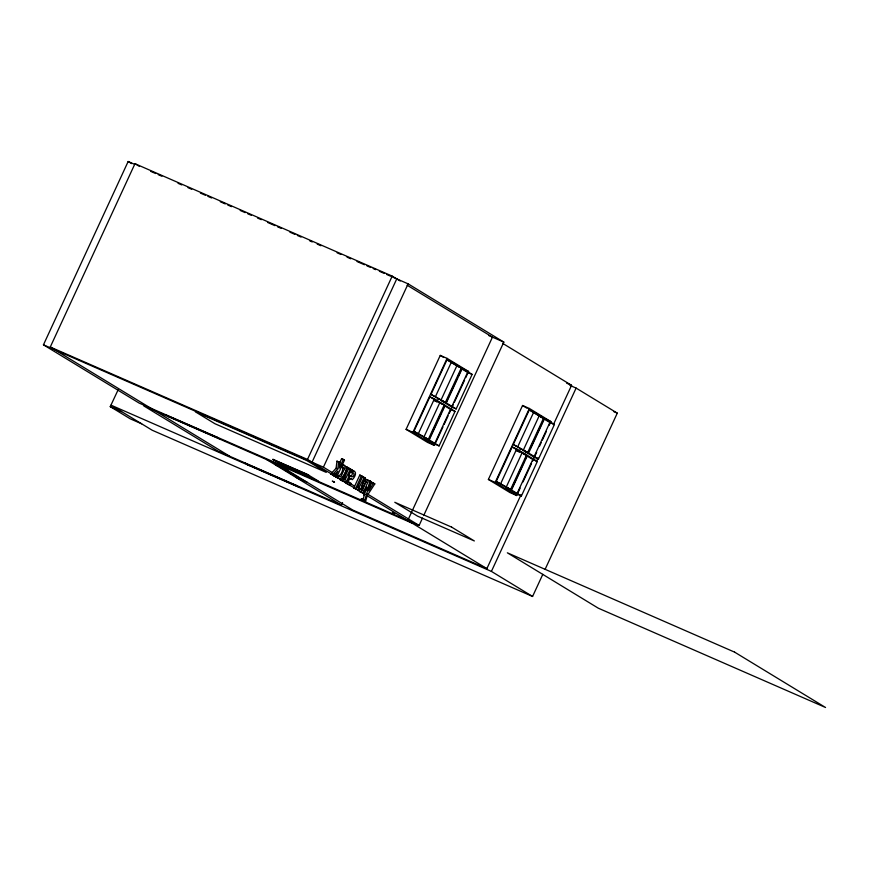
<?xml version="1.0" encoding="UTF-8"?>
<svg xmlns="http://www.w3.org/2000/svg" width="869" height="869" viewBox="0 0 869 869"><rect width="100%" height="100%" fill="white"/><g stroke="black" fill="none" stroke-linecap="round" stroke-linejoin="round"><path stroke-width="1.3" d="M359.049 489.986C358.723 491.604 361.363 493.418 362.569 492.126M337.726 475.658C340.463 477.559 345.677 466.381 340.572 465.969M336.466 474.876L340.279 476.885L341.072 476.397L344.591 468.695L342.277 466.718L343.222 464.676C350.098 466.805 343.494 477.57 339.79 479.167M365.827 481.35L361.993 490.246L364.013 490.67L367.641 482.816L366.425 481.578L365.241 483.49L362.471 489.736L363.687 490.985M334.728 473.594L333.718 475.767L335.423 476.516L337.932 471.085L333.837 475.549L330.785 473.985L336.097 468.239L336.944 461.157L339.866 462.634L339.334 468.054L343.309 459.451L341.604 458.713L339.334 463.622M330.785 473.985L332.49 474.724L337.802 468.978L338.649 461.895M366.794 486.944L362.905 499.816L365.643 501.196L367.294 495.471L374.811 483.914L371.845 482.404L369.738 485.738M365.643 501.196L364.611 500.566L370.444 481.252L368.738 480.503L371.432 481.861L368.63 490.931L373.551 483.142M422.53 518.054L419.119 525.441L139.159 403.097L43.45 344.819L128.156 161.504L134.977 164.48M229.633 456.225L50.272 347.024L134.977 163.698L392.201 276.114L400.207 280.991M141.614 423.79L130.252 418.825L110.244 406.649L118.423 389.182M365.089 494.494L307.496 459.44L392.201 276.114M312.047 462.21L396.753 278.884M332.631 472.79L323.409 467.174L408.115 283.848L393.027 277.254M343.309 459.451L344.482 460.179L336.607 477.233L333.718 475.767M338.171 475.625L337.248 477.624L335.543 476.875L339.106 478.384M344.461 482.013C349.056 481.23 348.686 472.627 351.673 469.825L348.817 468.38L350.522 469.119L345.004 479.786L343.842 479.08L348.893 468.13L346.025 466.686L347.73 467.424L341.756 480.361L340.051 479.623L342.755 481.263L344.091 481.013M347.383 483.794L347.155 483.566A2.64 1.032 -66.4 0 1 347.046 482.208L350.022 476.179A2.694 1.054 -66.4 0 1 350.957 475.93C353.531 479.308 355.932 471.976 351.652 472.421L352.586 470.379L350.891 469.64L353.705 471.432M352.586 470.379C358.006 471.465 354.758 477.407 352.314 479.666C349.381 476.212 346.253 483.479 351.109 483.501L350.185 485.499L345.449 482.816A2.64 1.032 -66.4 0 1 345.286 482.023M412.297 523.236L143.7 405.856L218.271 451.261L341.408 505.074L342.549 502.608M357.507 489.671L353.813 487.998L359.788 475.061L362.655 476.516L357.604 487.455L358.767 488.161L364.285 477.505L362.579 476.755L365.436 478.2C362.438 481.002 362.818 489.605 358.224 490.388M361.493 475.799L355.519 488.747L353.813 487.998M442.973 426.94L434.435 445.417L427.613 442.44L406.095 429.34L440.257 355.399L447.079 358.376L468.597 371.487L465.751 377.646M434.435 445.417L412.905 432.317L447.079 358.376M413.926 431.372L429.883 396.851L434.424 398.828L444.276 404.835L428.33 439.356L413.926 431.372L428.33 439.356M431.013 394.407L446.959 359.875L451.511 361.862L461.363 367.859L445.406 402.39L431.013 394.407L445.406 402.39M418.478 433.359L434.424 398.828M435.554 396.383L451.511 361.862M423.779 437.368L439.736 402.847L429.883 396.851M440.865 400.403L456.822 365.871L446.959 359.875M428.754 439.975L440.713 414.1M441.854 411.634L444.124 406.703M446.405 401.771L457.224 378.363M458.365 375.897L461.776 368.499M445.189 405.388L455.041 411.385L439.084 445.906L429.232 439.91L445.189 405.388L440.648 403.401M462.275 368.413L472.128 374.409L456.171 408.941L446.318 402.944L462.275 368.413L457.724 366.425M439.084 445.906L434.543 443.918L450.5 409.397L445.026 406.062M456.171 408.941L451.63 406.953L467.576 372.432L461.015 368.423M444.113 424.474L448.1 415.849M449.24 413.383L453.227 404.758M454.368 402.293L464.611 380.111M408.321 519.238L492.462 337.15L407.126 285.195M423.659 515.599L503.824 342.114L408.115 283.848M520.14 488.128L516.729 495.526L509.907 492.549L488.389 479.438L522.551 405.497L529.373 408.473L550.892 421.584L549.186 425.278M516.729 495.526L495.2 482.414L529.373 408.473M496.221 481.469L512.178 446.948L516.718 448.936L526.571 454.932L510.624 489.464L496.221 481.469L510.624 489.464M513.307 444.504L529.264 409.972L533.805 411.96L543.657 417.967L527.7 452.488L513.307 444.504L527.7 452.488M500.772 483.457L516.718 448.936M517.848 446.492L533.805 411.96M506.073 487.476L522.03 452.945L512.178 446.948M523.16 450.5L539.117 415.979L529.264 409.972M511.624 488.845L524.148 461.732M525.289 459.267L526.994 455.573M530.405 448.176L544.081 418.608L550.892 421.584M527.483 455.486L537.335 461.482L521.389 496.014L511.526 490.007L527.483 455.486L522.942 453.499M544.57 418.521L554.422 424.517L538.465 459.038L528.613 453.042L544.57 418.521L540.018 416.533M521.389 496.014L516.838 494.026L532.795 459.495L524.029 454.172M538.465 459.038L533.924 457.051L549.871 422.53L541.115 417.196M522.997 481.969L531.535 463.481M532.675 461.015L536.662 452.391M539.508 446.231L541.213 442.538M542.354 440.072L546.34 431.437M278.21 464.643L352.771 510.038L486.868 568.641L520.976 494.819M536.325 461.591L538.03 457.909M553.379 424.68L571.574 385.315L502.738 343.407M542.81 574.322L532.578 596.471L491.409 571.4L576.114 388.085L569.901 385.369M545.08 569.401L617.283 413.144L576.114 388.085M344.776 477.114L343.57 479.091L345.275 479.829M358.539 485.499L357.626 487.216L359.332 487.965M351.326 478.308L350.001 478.928M364.535 478.602L367.62 480.112M362.873 493.223C378.232 480.057 361.634 471.411 361.265 492.245M150.706 171.356L155.67 173.528M158.158 174.615L161.884 176.244M178.047 183.305L181.773 184.934M187.986 187.65L191.712 189.279M200.413 193.081L205.377 195.253M207.865 196.34L211.591 197.969M220.292 201.76L225.267 203.933M227.754 205.019L231.48 206.648M240.181 210.45L245.145 212.623M247.632 213.709L251.358 215.338M257.572 218.054L261.297 219.683M267.511 222.399L274.973 225.658M277.461 226.744L281.187 228.373M289.888 232.175L294.852 234.348M297.339 235.434L301.065 237.063M309.766 240.865L312.253 241.951M317.218 244.124L320.954 245.753M337.107 252.814L340.833 254.443M347.046 257.159L350.772 258.788M356.985 261.504L364.437 264.763M366.924 265.849L370.65 267.478M373.138 268.564L375.625 269.651M379.351 271.28L384.326 273.453M386.814 274.539L390.539 276.168M488.726 335.521L503.824 342.114M566.61 383.142L571.574 385.315M613.557 411.515L617.283 413.144M456.822 365.871L461.363 367.859M462.916 368.999L468.597 371.487M467.576 372.432L472.128 374.409M539.117 415.979L543.657 417.967M549.871 422.53L554.422 424.517M446.318 402.944L441.778 400.957L451.63 406.953M439.736 402.847L444.276 404.835M450.5 409.397L455.041 411.385M528.613 453.042L524.072 451.054L533.924 457.051M522.03 452.945L526.571 454.932M532.795 459.495L537.335 461.482M406.095 429.34L412.905 432.317M429.232 439.91L424.691 437.922L434.543 443.918M488.389 479.438L495.2 482.414M511.526 490.007L506.985 488.03L516.838 494.026M344.482 460.179L341.604 458.713M339.866 462.634L336.944 461.157M342.907 467.522L344.613 468.272M342.886 467.957L344.591 468.695M362.655 476.516L359.788 475.061M351.652 472.421L349.946 471.682C354.226 471.226 351.826 478.569 349.251 475.18A2.694 1.054 -66.4 0 0 348.969 475.115M374.811 483.914L371.845 482.404M336.097 468.239L337.802 468.978M365.979 481.611L367.685 482.349M50.272 347.024L307.496 459.44M43.45 344.819L323.409 467.174M343.863 478.841L345.569 479.579M351.109 483.501L347.698 481.719M357.333 487.466L359.038 488.204M274.115 460.081L308.777 475.224M362.905 499.816L364.611 500.566M167.228 415.632L217.228 437.476M168.586 416.457L218.586 438.313M275.592 465.002L286.955 469.966M295.59 477.179L306.953 482.143M246.34 463.796L296.34 485.641M247.698 464.622L297.698 486.477M491.409 571.4L111.026 405.171L152.194 430.231L532.578 596.471M110.244 406.649L121.617 411.613M134.977 163.698L139.518 166.468M128.156 161.504L131.621 163.611M440.257 355.399L443.657 357.463M450.457 361.602L457.246 365.74M522.551 405.497L527.081 408.256M533.881 412.395L539.54 415.849M437.455 398.914L438.367 399.468M519.749 449.012L520.661 449.566M347.73 467.424L348.893 468.13M350.522 469.119L351.673 469.825M364.285 477.505L365.436 478.2M370.444 481.252L371.432 481.861M342.364 464.448L344.526 466.056M351.087 484.022L354.541 486.129M367.229 493.853L419.119 525.441M367.391 495.906L486.868 568.641M363.524 494.765L364.165 495.167M282.979 468.228L302.977 480.405M279.568 466.74L299.577 478.917M266.848 459.679L341.408 505.074M215.631 436.51L220.183 439.279M294.743 484.674L299.294 487.444M165.631 414.665L170.183 417.435M244.743 462.829L249.294 465.599M272.942 459.332L283.663 465.893L318.326 481.035L307.289 474.344L272.975 459.343M436.325 401.359L434.055 400.359L437.237 401.912L436.325 401.359M518.619 451.456L516.349 450.468L519.532 452.01L518.619 451.456M306.724 460.494L195.373 411.819L214.915 423.724L326.277 472.388L306.724 460.494M451.608 527.103L394.787 502.282L417.522 516.121L474.344 540.952L451.608 527.103M734.62 652.141L507.344 552.814L598.285 608.181L825.55 707.496L734.62 652.141M333.892 481.817L332.273 481.111L334.543 482.219L333.892 481.817M362.764 499.403L361.146 498.687L363.416 499.794L362.764 499.403M394.015 513.058L392.397 512.341L394.667 513.449L394.015 513.058"/></g></svg>
